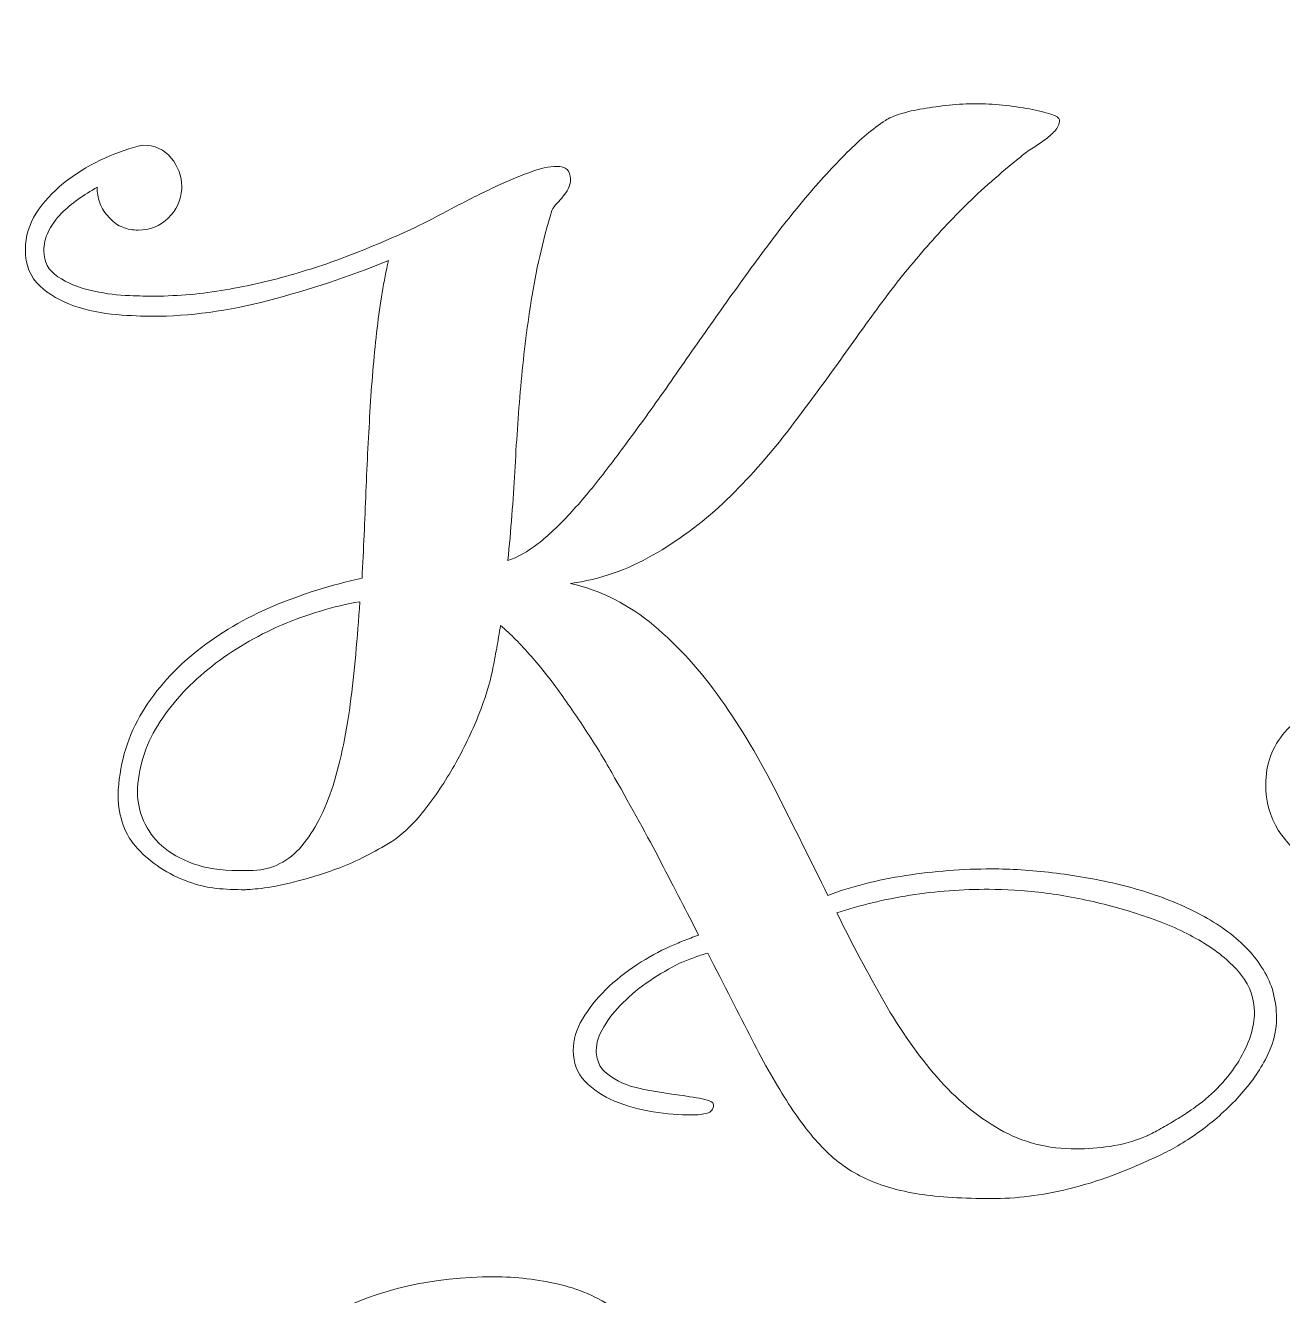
# Model space of a CAD drawing. Header units: millimetres. Extents: x -989 to 989, y -553 to 553.
# Drawn here: x 823.45 to 855.14, y 118.13 to 150.15 of the extents above; entities that cross this region are included whole.
import ezdxf

# ---------------------------------------------------------------- set-up
doc = ezdxf.new("R2010")
doc.units = ezdxf.units.MM
doc.header["$MEASUREMENT"] = 0
doc.layers.add('Camada 1', color=7, linetype='Continuous')

msp = doc.modelspace()

# ---------------------------------------------------------------- linework, layer by layer
at = {"layer": 'Camada 1', "color": 250, "lineweight": 9}
for points, knots in [([(859.4925, 133.9325), (860.0556, 133.9325), (860.6049, 133.873), (861.1404, 133.754), (861.1404, 133.754), (861.6806, 133.6305), (862.2116, 133.4748), (862.738, 133.2826), (862.738, 133.2826), (862.738, 133.2826), (863.356, 133.0902), (863.356, 133.0902), (863.356, 133.0902), (863.5528, 133.4931), (863.713, 134.0516), (863.8458, 134.7656), (863.8458, 134.7656), (863.9786, 135.4798), (864.1022, 136.2808), (864.2257, 137.1781), (864.2257, 137.1781), (864.3447, 138.0753), (864.4775, 139.032), (864.6285, 140.0391), (864.6285, 140.0391), (864.7751, 141.0507), (864.9628, 142.0578), (865.1917, 143.0603), (865.1917, 143.0603), (865.4251, 144.0627), (865.7089, 145.0195), (866.0522, 145.9351), (866.0522, 145.9351), (866.3955, 146.8506), (866.8304, 147.6654), (867.3568, 148.3749), (867.3568, 148.3749), (867.3935, 148.4207), (867.4392, 148.4848), (867.5034, 148.5718), (867.5034, 148.5718), (867.5674, 148.6541), (867.636, 148.7319), (867.7185, 148.8006), (867.7185, 148.8006), (867.1097, 148.6999), (866.4459, 148.5489), (865.7272, 148.3565), (865.7272, 148.3565), (865.0086, 148.1598), (864.2761, 147.9125), (863.5299, 147.6104), (863.5299, 147.6104), (862.7884, 147.3037), (862.0559, 146.9512), (861.3327, 146.5439), (861.3327, 146.5439), (860.614, 146.1364), (859.9548, 145.6741), (859.3598, 145.1477), (859.3598, 145.1477), (859.1995, 145.0103), (859.0255, 144.841), (858.8379, 144.6488), (858.8379, 144.6488), (858.6456, 144.4519), (858.4717, 144.2459), (858.3023, 144.0216), (858.3023, 144.0216), (858.1375, 143.7973), (858.0002, 143.573), (857.8858, 143.3441), (857.8858, 143.3441), (857.7714, 143.1152), (857.7118, 142.8909), (857.7118, 142.6758), (857.7118, 142.6758), (857.7118, 142.4698), (857.7621, 142.2913), (857.8675, 142.1402), (857.8675, 142.1402), (857.9681, 141.9937), (858.1009, 141.8747), (858.2657, 141.7877), (858.2657, 141.7877), (858.4305, 141.7053), (858.6273, 141.6413), (858.8471, 141.6), (858.8471, 141.6), (859.0713, 141.5588), (859.3002, 141.5405), (859.5382, 141.5405), (859.5382, 141.5405), (859.6207, 141.5405), (859.6939, 141.5451), (859.7717, 141.5497), (859.7717, 141.5497), (859.845, 141.5543), (859.9228, 141.5588), (860.0006, 141.5726), (860.0006, 141.5726), (859.7397, 141.7786), (859.6069, 142.067), (859.6069, 142.4469), (859.6069, 142.4469), (859.6069, 142.7764), (859.7214, 143.0786), (859.9503, 143.3533), (859.9503, 143.3533), (860.1792, 143.6279), (860.4767, 143.7653), (860.8383, 143.7653), (860.8383, 143.7653), (860.9894, 143.7653), (861.1404, 143.7332), (861.2915, 143.6645), (861.2915, 143.6645), (861.4471, 143.5958), (861.5845, 143.4997), (861.7035, 143.3807), (861.7035, 143.3807), (861.8225, 143.2617), (861.9186, 143.1244), (861.9965, 142.9779), (861.9965, 142.9779), (862.0697, 142.8268), (862.1063, 142.6667), (862.1063, 142.4972), (862.1063, 142.4972), (862.1063, 142.2317), (862.0331, 142.0028), (861.8912, 141.8106), (861.8912, 141.8106), (861.7493, 141.6184), (861.5616, 141.4536), (861.319, 141.3208), (861.319, 141.3208), (861.0809, 141.1926), (860.8154, 141.0919), (860.5179, 141.0324), (860.5179, 141.0324), (860.2204, 140.9683), (859.9183, 140.9363), (859.6115, 140.9363), (859.6115, 140.9363), (859.3048, 140.9363), (859.0027, 140.9683), (858.7052, 141.0324), (858.7052, 141.0324), (858.4122, 141.0919), (858.1467, 141.1926), (857.9133, 141.3208), (857.9133, 141.3208), (857.6798, 141.4536), (857.4921, 141.6275), (857.3502, 141.8381), (857.3502, 141.8381), (857.2083, 142.0486), (857.135, 142.305), (857.135, 142.6025), (857.135, 142.6025), (857.135, 142.9688), (857.2541, 143.367), (857.4876, 143.7927), (857.4876, 143.7927), (857.721, 144.223), (858.0048, 144.603), (858.3389, 144.9371), (858.3389, 144.9371), (859.1171, 145.7245), (860.0098, 146.4065), (861.0169, 146.9787), (861.0169, 146.9787), (862.0239, 147.5509), (863.0813, 148.0407), (864.1983, 148.4481), (864.1983, 148.4481), (865.3152, 148.851), (866.4596, 149.1851), (867.6315, 149.4415), (867.6315, 149.4415), (868.8033, 149.6978), (869.9477, 149.913), (871.0556, 150.0869), (871.0556, 150.0869), (871.1471, 150.0961), (871.289, 150.1098), (871.4767, 150.1281), (871.4767, 150.1281), (871.6644, 150.1464), (871.8566, 150.151), (872.0535, 150.1373), (872.0535, 150.1373), (872.2457, 150.1281), (872.4151, 150.0869), (872.557, 150.0274), (872.557, 150.0274), (872.7034, 149.9633), (872.7721, 149.8581), (872.7721, 149.707), (872.7721, 149.707), (872.7721, 149.707), (872.7721, 149.6246), (872.7721, 149.6246), (872.7721, 149.6246), (872.7034, 149.4735), (872.644, 149.3728), (872.5937, 149.3133), (872.5937, 149.3133), (872.5432, 149.2584), (872.4838, 149.2126), (872.4197, 149.176), (872.4197, 149.176), (872.3602, 149.1439), (872.2915, 149.0981), (872.2229, 149.0478), (872.2229, 149.0478), (872.1542, 148.9975), (872.081, 148.915), (872.0031, 148.8006), (872.0031, 148.8006), (871.4172, 148.1689), (870.9411, 147.4045), (870.5749, 146.5072), (870.5749, 146.5072), (870.2086, 145.61), (869.902, 144.6395), (869.6594, 143.5958), (869.6594, 143.5958), (869.4121, 142.5568), (869.1925, 141.4765), (868.9956, 140.355), (868.9956, 140.355), (868.8033, 139.2335), (868.5882, 138.1256), (868.3547, 137.0408), (868.3547, 137.0408), (868.1167, 135.9513), (867.8283, 134.9168), (867.485, 133.9234), (867.485, 133.9234), (867.1417, 132.9346), (866.6977, 132.0557), (866.1484, 131.2912), (866.1484, 131.2912), (867.1188, 130.5588), (868.0252, 129.7578), (868.8674, 128.888), (868.8674, 128.888), (869.7097, 128.0183), (870.4833, 127.1714), (871.1929, 126.3475), (871.1929, 126.3475), (871.7422, 126.6313), (872.351, 126.8922), (873.0239, 127.1211), (873.0239, 127.1211), (873.6923, 127.35), (874.3927, 127.5468), (875.125, 127.7116), (875.125, 127.7116), (875.8574, 127.8764), (876.6082, 128.0046), (877.3818, 128.0915), (877.3818, 128.0915), (878.1554, 128.1739), (878.9199, 128.2197), (879.6752, 128.2197), (879.6752, 128.2197), (880.0276, 128.2197), (880.4488, 128.1968), (880.934, 128.1602), (880.934, 128.1602), (881.4238, 128.1189), (881.9273, 128.0457), (882.4538, 127.945), (882.4538, 127.945), (882.9803, 127.8398), (883.5066, 127.707), (884.0239, 127.5422), (884.0239, 127.5422), (884.5458, 127.3728), (885.0127, 127.1622), (885.4246, 126.9059), (885.4246, 126.9059), (885.8367, 126.6496), (886.1708, 126.3428), (886.4226, 125.995), (886.4226, 125.995), (886.6744, 125.6471), (886.7979, 125.2442), (886.7979, 124.7865), (886.7979, 124.7865), (886.7979, 124.3836), (886.7064, 123.9946), (886.5233, 123.6192), (886.5233, 123.6192), (886.3402, 123.2392), (886.1113, 122.8867), (885.8367, 122.5526), (885.8367, 122.5526), (885.562, 122.223), (885.2598, 121.9209), (884.9257, 121.6554), (884.9257, 121.6554), (884.5961, 121.3853), (884.2848, 121.1519), (883.9964, 120.9596), (883.9964, 120.9596), (882.6918, 120.1128), (881.4651, 119.5085), (880.316, 119.1468), (880.316, 119.1468), (879.1625, 118.7853), (878.0868, 118.6067), (877.0797, 118.6067), (877.0797, 118.6067), (876.2649, 118.6067), (875.4913, 118.6799), (874.7588, 118.831), (874.7588, 118.831), (874.0264, 118.9775), (873.3444, 119.1835), (872.7081, 119.449), (872.7081, 119.449), (872.0717, 119.7099), (871.495, 120.0166), (870.9823, 120.3691), (870.9823, 120.3691), (870.465, 120.7169), (870.021, 121.0923), (869.641, 121.4906), (869.641, 121.4906), (869.641, 121.4906), (863.1317, 128.3799), (863.1317, 128.3799), (863.1317, 128.3799), (862.7334, 128.1876), (862.2848, 128.0366), (861.7859, 127.9359), (861.7859, 127.9359), (861.2869, 127.8306), (860.7696, 127.7802), (860.2295, 127.7802), (860.2295, 127.7802), (860.0144, 127.7802), (859.7259, 127.7986), (859.3643, 127.8398), (859.3643, 127.8398), (859.0027, 127.8809), (858.6182, 127.945), (858.2062, 128.0366), (858.2062, 128.0366), (857.7942, 128.1281), (857.3822, 128.2563), (856.9656, 128.4165), (856.9656, 128.4165), (856.5537, 128.5767), (856.1829, 128.7782), (855.8533, 129.0162), (855.8533, 129.0162), (855.5191, 129.2588), (855.2491, 129.5426), (855.0339, 129.8676), (855.0339, 129.8676), (854.8233, 130.1926), (854.7181, 130.5772), (854.7181, 131.012), (854.7181, 131.012), (854.7181, 131.5247), (854.8783, 131.9687), (855.1987, 132.3349), (855.1987, 132.3349), (855.5191, 132.7012), (855.9219, 133.0033), (856.4026, 133.2459), (856.4026, 133.2459), (856.8833, 133.4839), (857.4006, 133.6625), (857.9545, 133.7677), (857.9545, 133.7677), (858.5083, 133.8776), (859.021, 133.9325), (859.4925, 133.9325)], [0, 0, 0, 0, 0.0103093, 0.0103093, 0.0103093, 0.0103093, 0.0206186, 0.0206186, 0.0206186, 0.0206186, 0.0309278, 0.0309278, 0.0309278, 0.0309278, 0.0412371, 0.0412371, 0.0412371, 0.0412371, 0.0515464, 0.0515464, 0.0515464, 0.0515464, 0.0618557, 0.0618557, 0.0618557, 0.0618557, 0.0721649, 0.0721649, 0.0721649, 0.0721649, 0.0824742, 0.0824742, 0.0824742, 0.0824742, 0.0927835, 0.0927835, 0.0927835, 0.0927835, 0.1030928, 0.1030928, 0.1030928, 0.1030928, 0.1134021, 0.1134021, 0.1134021, 0.1134021, 0.1237113, 0.1237113, 0.1237113, 0.1237113, 0.1340206, 0.1340206, 0.1340206, 0.1340206, 0.1443299, 0.1443299, 0.1443299, 0.1443299, 0.1546392, 0.1546392, 0.1546392, 0.1546392, 0.1649485, 0.1649485, 0.1649485, 0.1649485, 0.1752577, 0.1752577, 0.1752577, 0.1752577, 0.185567, 0.185567, 0.185567, 0.185567, 0.1958763, 0.1958763, 0.1958763, 0.1958763, 0.2061856, 0.2061856, 0.2061856, 0.2061856, 0.2164948, 0.2164948, 0.2164948, 0.2164948, 0.2268041, 0.2268041, 0.2268041, 0.2268041, 0.2371134, 0.2371134, 0.2371134, 0.2371134, 0.2474227, 0.2474227, 0.2474227, 0.2474227, 0.257732, 0.257732, 0.257732, 0.257732, 0.2680412, 0.2680412, 0.2680412, 0.2680412, 0.2783505, 0.2783505, 0.2783505, 0.2783505, 0.2886598, 0.2886598, 0.2886598, 0.2886598, 0.2989691, 0.2989691, 0.2989691, 0.2989691, 0.3092784, 0.3092784, 0.3092784, 0.3092784, 0.3195876, 0.3195876, 0.3195876, 0.3195876, 0.3298969, 0.3298969, 0.3298969, 0.3298969, 0.3402062, 0.3402062, 0.3402062, 0.3402062, 0.3505155, 0.3505155, 0.3505155, 0.3505155, 0.3608247, 0.3608247, 0.3608247, 0.3608247, 0.371134, 0.371134, 0.371134, 0.371134, 0.3814433, 0.3814433, 0.3814433, 0.3814433, 0.3917526, 0.3917526, 0.3917526, 0.3917526, 0.4020619, 0.4020619, 0.4020619, 0.4020619, 0.4123711, 0.4123711, 0.4123711, 0.4123711, 0.4226804, 0.4226804, 0.4226804, 0.4226804, 0.4329897, 0.4329897, 0.4329897, 0.4329897, 0.443299, 0.443299, 0.443299, 0.443299, 0.4536082, 0.4536082, 0.4536082, 0.4536082, 0.4639175, 0.4639175, 0.4639175, 0.4639175, 0.4742268, 0.4742268, 0.4742268, 0.4742268, 0.4845361, 0.4845361, 0.4845361, 0.4845361, 0.4948454, 0.4948454, 0.4948454, 0.4948454, 0.5051546, 0.5051546, 0.5051546, 0.5051546, 0.5154639, 0.5154639, 0.5154639, 0.5154639, 0.5257732, 0.5257732, 0.5257732, 0.5257732, 0.5360825, 0.5360825, 0.5360825, 0.5360825, 0.5463918, 0.5463918, 0.5463918, 0.5463918, 0.556701, 0.556701, 0.556701, 0.556701, 0.5670103, 0.5670103, 0.5670103, 0.5670103, 0.5773196, 0.5773196, 0.5773196, 0.5773196, 0.5876289, 0.5876289, 0.5876289, 0.5876289, 0.5979381, 0.5979381, 0.5979381, 0.5979381, 0.6082474, 0.6082474, 0.6082474, 0.6082474, 0.6185567, 0.6185567, 0.6185567, 0.6185567, 0.628866, 0.628866, 0.628866, 0.628866, 0.6391753, 0.6391753, 0.6391753, 0.6391753, 0.6494845, 0.6494845, 0.6494845, 0.6494845, 0.6597938, 0.6597938, 0.6597938, 0.6597938, 0.6701031, 0.6701031, 0.6701031, 0.6701031, 0.6804124, 0.6804124, 0.6804124, 0.6804124, 0.6907216, 0.6907216, 0.6907216, 0.6907216, 0.7010309, 0.7010309, 0.7010309, 0.7010309, 0.7113402, 0.7113402, 0.7113402, 0.7113402, 0.7216495, 0.7216495, 0.7216495, 0.7216495, 0.7319588, 0.7319588, 0.7319588, 0.7319588, 0.742268, 0.742268, 0.742268, 0.742268, 0.7525773, 0.7525773, 0.7525773, 0.7525773, 0.7628866, 0.7628866, 0.7628866, 0.7628866, 0.7731959, 0.7731959, 0.7731959, 0.7731959, 0.7835052, 0.7835052, 0.7835052, 0.7835052, 0.7938144, 0.7938144, 0.7938144, 0.7938144, 0.8041237, 0.8041237, 0.8041237, 0.8041237, 0.814433, 0.814433, 0.814433, 0.814433, 0.8247423, 0.8247423, 0.8247423, 0.8247423, 0.8350515, 0.8350515, 0.8350515, 0.8350515, 0.8453608, 0.8453608, 0.8453608, 0.8453608, 0.8556701, 0.8556701, 0.8556701, 0.8556701, 0.8659794, 0.8659794, 0.8659794, 0.8659794, 0.8762887, 0.8762887, 0.8762887, 0.8762887, 0.8865979, 0.8865979, 0.8865979, 0.8865979, 0.8969072, 0.8969072, 0.8969072, 0.8969072, 0.9072165, 0.9072165, 0.9072165, 0.9072165, 0.9175258, 0.9175258, 0.9175258, 0.9175258, 0.9278351, 0.9278351, 0.9278351, 0.9278351, 0.9381443, 0.9381443, 0.9381443, 0.9381443, 0.9484536, 0.9484536, 0.9484536, 0.9484536, 0.9587629, 0.9587629, 0.9587629, 0.9587629, 0.9690722, 0.9690722, 0.9690722, 0.9690722, 0.9793814, 0.9793814, 0.9793814, 0.9793814, 1, 1, 1, 1]), ([(837.1919, 136.0831), (837.9759, 135.8977), (838.675, 135.5463), (839.2929, 135.0249), (839.2929, 135.0249), (839.9108, 134.5034), (840.4747, 133.8817), (840.9845, 133.1595), (840.9845, 133.1595), (841.4982, 132.4334), (841.9694, 131.6455), (842.3981, 130.7919), (842.3981, 130.7919), (842.8268, 129.9345), (843.2555, 129.081), (843.6803, 128.2198), (843.6803, 128.2198), (844.2673, 128.4437), (844.9239, 128.6098), (845.6423, 128.7218), (845.6423, 128.7218), (846.3607, 128.8299), (847.0829, 128.8879), (847.8051, 128.8879), (847.8051, 128.8879), (848.2879, 128.8879), (848.8015, 128.857), (849.3423, 128.7914), (849.3423, 128.7914), (849.883, 128.7295), (850.4198, 128.6368), (850.9566, 128.5094), (850.9566, 128.5094), (851.4935, 128.3858), (851.9995, 128.2198), (852.4822, 128.0189), (852.4822, 128.0189), (852.965, 127.8142), (853.3937, 127.5748), (853.7645, 127.3006), (853.7645, 127.3006), (854.1352, 127.0264), (854.4326, 126.7096), (854.6566, 126.3466), (854.6566, 126.3466), (854.8768, 125.9835), (854.9888, 125.578), (854.9888, 125.1223), (854.9888, 125.1223), (854.9888, 124.7747), (854.8961, 124.4271), (854.7068, 124.0795), (854.7068, 124.0795), (854.5176, 123.7319), (854.2819, 123.4075), (853.9961, 123.1023), (853.9961, 123.1023), (853.7104, 122.7973), (853.3976, 122.523), (853.0615, 122.2759), (853.0615, 122.2759), (852.7216, 122.0326), (852.3972, 121.8356), (852.0883, 121.6927), (852.0883, 121.6927), (851.2192, 121.2756), (850.443, 120.9859), (849.7555, 120.8237), (849.7555, 120.8237), (849.068, 120.6576), (848.4192, 120.5765), (847.7974, 120.5765), (847.7974, 120.5765), (847.0945, 120.5765), (846.4881, 120.6152), (845.9783, 120.6924), (845.9783, 120.6924), (845.4723, 120.7696), (845.0244, 120.901), (844.6304, 121.0825), (844.6304, 121.0825), (844.2403, 121.264), (843.8927, 121.5111), (843.5876, 121.8202), (843.5876, 121.8202), (843.2826, 122.1253), (842.9851, 122.5115), (842.6877, 122.9672), (842.6877, 122.9672), (842.3942, 123.4268), (842.0853, 123.9714), (841.7608, 124.597), (841.7608, 124.597), (841.4364, 125.2265), (841.0695, 125.9488), (840.6524, 126.7676), (840.6524, 126.7676), (840.5288, 126.7328), (840.4052, 126.6903), (840.2893, 126.6479), (840.2893, 126.6479), (840.1735, 126.6015), (840.0576, 126.559), (839.9418, 126.5088), (839.9418, 126.5088), (839.6907, 126.3852), (839.4396, 126.2346), (839.1887, 126.0685), (839.1887, 126.0685), (838.9376, 125.8986), (838.7136, 125.7132), (838.5166, 125.5162), (838.5166, 125.5162), (838.3158, 125.3192), (838.1535, 125.1146), (838.03, 124.9099), (838.03, 124.9099), (837.9026, 124.7013), (837.8407, 124.5005), (837.8407, 124.3073), (837.8407, 124.3073), (837.8407, 124.1722), (837.8716, 124.0448), (837.9334, 123.925), (837.9334, 123.925), (837.9991, 123.8014), (838.1535, 123.674), (838.4046, 123.5388), (838.4046, 123.5388), (838.5591, 123.4538), (838.7715, 123.3843), (839.0419, 123.3303), (839.0419, 123.3303), (839.3122, 123.2761), (839.5787, 123.2337), (839.8414, 123.1989), (839.8414, 123.1989), (840.1001, 123.1642), (840.3241, 123.1294), (840.5134, 123.0908), (840.5134, 123.0908), (840.7026, 123.0522), (840.7953, 123.0058), (840.7953, 122.9441), (840.7953, 122.9441), (840.7953, 122.832), (840.7412, 122.7587), (840.6369, 122.7277), (840.6369, 122.7277), (840.5288, 122.7007), (840.4014, 122.6853), (840.2469, 122.6853), (840.2469, 122.6853), (839.9456, 122.6853), (839.6212, 122.7123), (839.2736, 122.7664), (839.2736, 122.7664), (838.926, 122.8165), (838.6054, 122.9092), (838.3042, 123.0329), (838.3042, 123.0329), (838.0068, 123.1603), (837.7558, 123.3264), (837.5588, 123.5311), (837.5588, 123.5311), (837.3618, 123.7396), (837.2614, 123.9984), (837.2614, 124.3073), (837.2614, 124.3073), (837.2614, 124.5777), (837.3387, 124.8442), (837.4931, 125.103), (837.4931, 125.103), (837.6476, 125.3656), (837.8446, 125.6128), (838.0802, 125.8445), (838.0802, 125.8445), (838.3158, 126.0762), (838.5784, 126.2848), (838.8681, 126.4741), (838.8681, 126.4741), (839.1577, 126.6595), (839.4358, 126.8139), (839.6946, 126.9298), (839.6946, 126.9298), (839.8027, 126.9761), (839.9147, 127.0264), (840.0345, 127.0727), (840.0345, 127.0727), (840.1542, 127.1229), (840.2855, 127.1692), (840.4207, 127.2195), (840.4207, 127.2195), (840.131, 127.7872), (839.8143, 128.4013), (839.4706, 129.0579), (839.4706, 129.0579), (839.1268, 129.7144), (838.7406, 130.425), (838.3042, 131.1859), (838.3042, 131.1859), (838.1111, 131.5334), (837.8987, 131.8888), (837.6669, 132.2441), (837.6669, 132.2441), (837.4352, 132.6033), (837.1957, 132.9509), (836.9524, 133.2946), (836.9524, 133.2946), (836.7091, 133.6384), (836.4581, 133.955), (836.1993, 134.2486), (836.1993, 134.2486), (835.9406, 134.546), (835.6857, 134.8047), (835.4269, 135.0249), (835.4269, 135.0249), (835.396, 134.8318), (835.3651, 134.6425), (835.3303, 134.4533), (835.3303, 134.4533), (835.2956, 134.2641), (835.2608, 134.0748), (835.2222, 133.8817), (835.2222, 133.8817), (835.1565, 133.5534), (835.0368, 133.1749), (834.8669, 132.75), (834.8669, 132.75), (834.6969, 132.3252), (834.4961, 131.9081), (834.2644, 131.4987), (834.2644, 131.4987), (834.0326, 131.0893), (833.7777, 130.7108), (833.5035, 130.3633), (833.5035, 130.3633), (833.2293, 130.0157), (832.9551, 129.753), (832.6847, 129.5792), (832.6847, 129.5792), (832.2368, 129.3011), (831.8042, 129.081), (831.3754, 128.9188), (831.3754, 128.9188), (830.9507, 128.7604), (830.5683, 128.6407), (830.2323, 128.5596), (830.2323, 128.5596), (829.8924, 128.4746), (829.6104, 128.4245), (829.3903, 128.3974), (829.3903, 128.3974), (829.1663, 128.3742), (829.0311, 128.3626), (828.9848, 128.3626), (828.9848, 128.3626), (828.7299, 128.3626), (828.4904, 128.3742), (828.2587, 128.3974), (828.2587, 128.3974), (828.027, 128.4245), (827.7914, 128.4785), (827.5596, 128.5634), (827.5596, 128.5634), (827.0383, 128.7604), (826.6134, 129.0346), (826.2851, 129.39), (826.2851, 129.39), (825.9569, 129.7492), (825.7908, 130.1933), (825.7908, 130.7224), (825.7908, 130.7224), (825.7908, 130.7224), (825.7908, 130.8846), (825.7908, 130.8846), (825.7908, 130.8846), (825.841, 131.6068), (826.0418, 132.2595), (826.401, 132.8466), (826.401, 132.8466), (826.7602, 133.4298), (827.2198, 133.9434), (827.7798, 134.3876), (827.7798, 134.3876), (828.3437, 134.8318), (828.981, 135.2064), (829.6954, 135.5115), (829.6954, 135.5115), (830.4138, 135.8127), (831.1592, 136.0483), (831.9355, 136.2144), (831.9355, 136.2144), (831.9741, 136.9366), (832.005, 137.6666), (832.0359, 138.4004), (832.0359, 138.4004), (832.063, 139.1342), (832.1015, 139.8487), (832.1441, 140.5439), (832.1441, 140.5439), (832.1865, 141.2391), (832.2445, 141.8957), (832.3179, 142.5214), (832.3179, 142.5214), (832.3912, 143.1431), (832.4839, 143.7109), (832.6037, 144.2207), (832.6037, 144.2207), (831.5995, 143.8152), (830.5876, 143.4791), (829.5757, 143.2165), (829.5757, 143.2165), (828.56, 142.95), (827.5867, 142.8187), (826.652, 142.8187), (826.652, 142.8187), (826.4088, 142.8187), (826.1075, 142.8303), (825.7445, 142.8612), (825.7445, 142.8612), (825.3853, 142.8883), (825.0299, 142.9616), (824.69, 143.0775), (824.69, 143.0775), (824.3464, 143.1933), (824.0528, 143.3633), (823.8134, 143.5834), (823.8134, 143.5834), (823.57, 143.8075), (823.4503, 144.1126), (823.4503, 144.4988), (823.4503, 144.4988), (823.4503, 144.4988), (823.4503, 144.6262), (823.4503, 144.6262), (823.4503, 144.6262), (823.4812, 144.9468), (823.5932, 145.2441), (823.7902, 145.5184), (823.7902, 145.5184), (823.9872, 145.7926), (824.2304, 146.0398), (824.5201, 146.256), (824.5201, 146.256), (824.8098, 146.4723), (825.1226, 146.6577), (825.4548, 146.8083), (825.4548, 146.8083), (825.7908, 146.9551), (826.1036, 147.0671), (826.4049, 147.1327), (826.4049, 147.1327), (826.7138, 147.1327), (826.9533, 147.0246), (827.1271, 146.8083), (827.1271, 146.8083), (827.3009, 146.5882), (827.3897, 146.3526), (827.3897, 146.0899), (827.3897, 146.0899), (827.3897, 146.0899), (827.3897, 146.0321), (827.3897, 146.0321), (827.3897, 146.0321), (827.3704, 145.7424), (827.2584, 145.4952), (827.0499, 145.2944), (827.0499, 145.2944), (826.8413, 145.0896), (826.5864, 144.9892), (826.289, 144.9892), (826.289, 144.9892), (826.1538, 144.9892), (826.0264, 145.0125), (825.9066, 145.0626), (825.9066, 145.0626), (825.7831, 145.109), (825.6788, 145.1823), (825.5938, 145.2789), (825.5938, 145.2789), (825.4857, 145.3755), (825.4046, 145.4914), (825.3466, 145.6265), (825.3466, 145.6265), (825.2887, 145.7617), (825.2617, 145.893), (825.2617, 146.0166), (825.2617, 146.0166), (825.2617, 146.0166), (825.2617, 146.0745), (825.2617, 146.0745), (825.2617, 146.0745), (825.0956, 145.978), (824.9334, 145.8737), (824.775, 145.7656), (824.775, 145.7656), (824.6167, 145.6535), (824.4777, 145.5338), (824.3541, 145.4102), (824.3541, 145.4102), (824.2343, 145.2828), (824.1339, 145.1476), (824.0528, 144.9969), (824.0528, 144.9969), (823.9679, 144.8464), (823.9254, 144.6919), (823.9138, 144.5258), (823.9138, 144.5258), (823.9138, 144.5258), (823.9138, 144.4679), (823.9138, 144.4679), (823.9138, 144.4679), (823.9138, 144.1898), (824.0335, 143.9696), (824.2691, 143.8152), (824.2691, 143.8152), (824.5047, 143.6607), (824.775, 143.5487), (825.0763, 143.4753), (825.0763, 143.4753), (825.3814, 143.4019), (825.6788, 143.3594), (825.9684, 143.344), (825.9684, 143.344), (826.2581, 143.3324), (826.4589, 143.3246), (826.5748, 143.3246), (826.5748, 143.3246), (826.5748, 143.3246), (826.6057, 143.3246), (826.6057, 143.3246), (826.6057, 143.3246), (827.2004, 143.3246), (827.7953, 143.371), (828.3823, 143.4676), (828.3823, 143.4676), (828.9732, 143.5641), (829.5487, 143.6915), (830.1126, 143.8538), (830.1126, 143.8538), (830.6764, 144.0121), (831.221, 144.1937), (831.7462, 144.4022), (831.7462, 144.4022), (832.2715, 144.6107), (832.7774, 144.8271), (833.2564, 145.0472), (833.2564, 145.0472), (833.546, 145.194), (833.8588, 145.3523), (834.1987, 145.5338), (834.1987, 145.5338), (834.5347, 145.7115), (834.8707, 145.8814), (835.2029, 146.0398), (835.2029, 146.0398), (835.535, 146.1981), (835.8479, 146.3333), (836.1376, 146.4376), (836.1376, 146.4376), (836.4233, 146.5457), (836.6627, 146.5959), (836.8443, 146.5959), (836.8443, 146.5959), (837.076, 146.5959), (837.1919, 146.4916), (837.1919, 146.2792), (837.1919, 146.2792), (837.1919, 146.1826), (837.1726, 146.1015), (837.1339, 146.0321), (837.1339, 146.0321), (837.0953, 145.9664), (837.0529, 145.9007), (837.0065, 145.8428), (837.0065, 145.8428), (836.9563, 145.7849), (836.9061, 145.7269), (836.8559, 145.669), (836.8559, 145.669), (836.8018, 145.6111), (836.7554, 145.5492), (836.7169, 145.4836), (836.7169, 145.4836), (836.489, 144.6996), (836.3152, 143.9426), (836.2031, 143.2165), (836.2031, 143.2165), (836.0873, 142.4865), (835.9985, 141.7644), (835.9367, 141.0499), (835.9367, 141.0499), (835.8749, 140.3353), (835.8247, 139.617), (835.7861, 138.8987), (835.7861, 138.8987), (835.7474, 138.1803), (835.6895, 137.4349), (835.6123, 136.6625), (835.6123, 136.6625), (835.8556, 136.7396), (836.1105, 136.8826), (836.3731, 137.0872), (836.3731, 137.0872), (836.6396, 137.2958), (836.9061, 137.5469), (837.1765, 137.8404), (837.1765, 137.8404), (837.4468, 138.1378), (837.7249, 138.4661), (838.003, 138.8252), (838.003, 138.8252), (838.2849, 139.1883), (838.5668, 139.5668), (838.8565, 139.9646), (838.8565, 139.9646), (839.177, 140.3972), (839.5092, 140.8683), (839.8568, 141.3704), (839.8568, 141.3704), (840.2044, 141.8725), (840.5597, 142.3784), (840.9227, 142.8883), (840.9227, 142.8883), (841.2819, 143.4019), (841.6488, 143.904), (842.0157, 144.4022), (842.0157, 144.4022), (842.3826, 144.9004), (842.7457, 145.3638), (843.1087, 145.7926), (843.1087, 145.7926), (843.4718, 146.2213), (843.8194, 146.6075), (844.1592, 146.9435), (844.1592, 146.9435), (844.4953, 147.2834), (844.8196, 147.5537), (845.1287, 147.7545), (845.1287, 147.7545), (845.2175, 147.8125), (845.3449, 147.8704), (845.511, 147.9206), (845.511, 147.9206), (845.681, 147.9747), (845.8702, 148.0172), (846.0787, 148.0519), (846.0787, 148.0519), (846.2834, 148.0867), (846.5035, 148.1137), (846.7353, 148.1407), (846.7353, 148.1407), (846.967, 148.164), (847.1949, 148.1756), (847.4189, 148.1756), (847.4189, 148.1756), (847.6197, 148.1756), (847.8438, 148.164), (848.0832, 148.1407), (848.0832, 148.1407), (848.3265, 148.1137), (848.5505, 148.0829), (848.763, 148.0442), (848.763, 148.0442), (848.9753, 148.0056), (849.1569, 147.9631), (849.2998, 147.9168), (849.2998, 147.9168), (849.4465, 147.8665), (849.5161, 147.8202), (849.5161, 147.77), (849.5161, 147.77), (849.5161, 147.6657), (849.4774, 147.5692), (849.4002, 147.488), (849.4002, 147.488), (849.323, 147.4069), (849.2341, 147.3297), (849.1337, 147.2564), (849.1337, 147.2564), (849.0333, 147.183), (848.9252, 147.1096), (848.8093, 147.04), (848.8093, 147.04), (848.6934, 146.9667), (848.6007, 146.8972), (848.5312, 146.8276), (848.5312, 146.8276), (848.0214, 146.4221), (847.558, 146.0166), (847.1408, 145.6033), (847.1408, 145.6033), (846.7276, 145.194), (846.3375, 144.773), (845.9706, 144.3365), (845.9706, 144.3365), (845.6037, 143.904), (845.2484, 143.456), (844.9123, 142.9925), (844.9123, 142.9925), (844.5725, 142.5291), (844.2249, 142.0463), (843.8696, 141.5442), (843.8696, 141.5442), (843.4525, 140.9649), (843.0122, 140.3701), (842.5449, 139.7676), (842.5449, 139.7676), (842.0737, 139.1651), (841.5716, 138.609), (841.0309, 138.103), (841.0309, 138.103), (840.4902, 137.5971), (839.8992, 137.1607), (839.262, 136.7937), (839.262, 136.7937), (838.6248, 136.4268), (837.9373, 136.1874), (837.1919, 136.0831)], [0, 0, 0, 0, 0.0064103, 0.0064103, 0.0064103, 0.0064103, 0.0128205, 0.0128205, 0.0128205, 0.0128205, 0.0192308, 0.0192308, 0.0192308, 0.0192308, 0.025641, 0.025641, 0.025641, 0.025641, 0.0320513, 0.0320513, 0.0320513, 0.0320513, 0.0384615, 0.0384615, 0.0384615, 0.0384615, 0.0448718, 0.0448718, 0.0448718, 0.0448718, 0.0512821, 0.0512821, 0.0512821, 0.0512821, 0.0576923, 0.0576923, 0.0576923, 0.0576923, 0.0641026, 0.0641026, 0.0641026, 0.0641026, 0.0705128, 0.0705128, 0.0705128, 0.0705128, 0.0769231, 0.0769231, 0.0769231, 0.0769231, 0.0833333, 0.0833333, 0.0833333, 0.0833333, 0.0897436, 0.0897436, 0.0897436, 0.0897436, 0.0961538, 0.0961538, 0.0961538, 0.0961538, 0.1025641, 0.1025641, 0.1025641, 0.1025641, 0.1089744, 0.1089744, 0.1089744, 0.1089744, 0.1153846, 0.1153846, 0.1153846, 0.1153846, 0.1217949, 0.1217949, 0.1217949, 0.1217949, 0.1282051, 0.1282051, 0.1282051, 0.1282051, 0.1346154, 0.1346154, 0.1346154, 0.1346154, 0.1410256, 0.1410256, 0.1410256, 0.1410256, 0.1474359, 0.1474359, 0.1474359, 0.1474359, 0.1538462, 0.1538462, 0.1538462, 0.1538462, 0.1602564, 0.1602564, 0.1602564, 0.1602564, 0.1666667, 0.1666667, 0.1666667, 0.1666667, 0.1730769, 0.1730769, 0.1730769, 0.1730769, 0.1794872, 0.1794872, 0.1794872, 0.1794872, 0.1858974, 0.1858974, 0.1858974, 0.1858974, 0.1923077, 0.1923077, 0.1923077, 0.1923077, 0.1987179, 0.1987179, 0.1987179, 0.1987179, 0.2051282, 0.2051282, 0.2051282, 0.2051282, 0.2115385, 0.2115385, 0.2115385, 0.2115385, 0.2179487, 0.2179487, 0.2179487, 0.2179487, 0.224359, 0.224359, 0.224359, 0.224359, 0.2307692, 0.2307692, 0.2307692, 0.2307692, 0.2371795, 0.2371795, 0.2371795, 0.2371795, 0.2435897, 0.2435897, 0.2435897, 0.2435897, 0.25, 0.25, 0.25, 0.25, 0.2564103, 0.2564103, 0.2564103, 0.2564103, 0.2628205, 0.2628205, 0.2628205, 0.2628205, 0.2692308, 0.2692308, 0.2692308, 0.2692308, 0.275641, 0.275641, 0.275641, 0.275641, 0.2820513, 0.2820513, 0.2820513, 0.2820513, 0.2884615, 0.2884615, 0.2884615, 0.2884615, 0.2948718, 0.2948718, 0.2948718, 0.2948718, 0.3012821, 0.3012821, 0.3012821, 0.3012821, 0.3076923, 0.3076923, 0.3076923, 0.3076923, 0.3141026, 0.3141026, 0.3141026, 0.3141026, 0.3205128, 0.3205128, 0.3205128, 0.3205128, 0.3269231, 0.3269231, 0.3269231, 0.3269231, 0.3333333, 0.3333333, 0.3333333, 0.3333333, 0.3397436, 0.3397436, 0.3397436, 0.3397436, 0.3461538, 0.3461538, 0.3461538, 0.3461538, 0.3525641, 0.3525641, 0.3525641, 0.3525641, 0.3589744, 0.3589744, 0.3589744, 0.3589744, 0.3653846, 0.3653846, 0.3653846, 0.3653846, 0.3717949, 0.3717949, 0.3717949, 0.3717949, 0.3782051, 0.3782051, 0.3782051, 0.3782051, 0.3846154, 0.3846154, 0.3846154, 0.3846154, 0.3910256, 0.3910256, 0.3910256, 0.3910256, 0.3974359, 0.3974359, 0.3974359, 0.3974359, 0.4038462, 0.4038462, 0.4038462, 0.4038462, 0.4102564, 0.4102564, 0.4102564, 0.4102564, 0.4166667, 0.4166667, 0.4166667, 0.4166667, 0.4230769, 0.4230769, 0.4230769, 0.4230769, 0.4294872, 0.4294872, 0.4294872, 0.4294872, 0.4358974, 0.4358974, 0.4358974, 0.4358974, 0.4423077, 0.4423077, 0.4423077, 0.4423077, 0.4487179, 0.4487179, 0.4487179, 0.4487179, 0.4551282, 0.4551282, 0.4551282, 0.4551282, 0.4615385, 0.4615385, 0.4615385, 0.4615385, 0.4679487, 0.4679487, 0.4679487, 0.4679487, 0.474359, 0.474359, 0.474359, 0.474359, 0.4807692, 0.4807692, 0.4807692, 0.4807692, 0.4871795, 0.4871795, 0.4871795, 0.4871795, 0.4935897, 0.4935897, 0.4935897, 0.4935897, 0.5, 0.5, 0.5, 0.5, 0.5064103, 0.5064103, 0.5064103, 0.5064103, 0.5128205, 0.5128205, 0.5128205, 0.5128205, 0.5192308, 0.5192308, 0.5192308, 0.5192308, 0.525641, 0.525641, 0.525641, 0.525641, 0.5320513, 0.5320513, 0.5320513, 0.5320513, 0.5384615, 0.5384615, 0.5384615, 0.5384615, 0.5448718, 0.5448718, 0.5448718, 0.5448718, 0.5512821, 0.5512821, 0.5512821, 0.5512821, 0.5576923, 0.5576923, 0.5576923, 0.5576923, 0.5641026, 0.5641026, 0.5641026, 0.5641026, 0.5705128, 0.5705128, 0.5705128, 0.5705128, 0.5769231, 0.5769231, 0.5769231, 0.5769231, 0.5833333, 0.5833333, 0.5833333, 0.5833333, 0.5897436, 0.5897436, 0.5897436, 0.5897436, 0.5961538, 0.5961538, 0.5961538, 0.5961538, 0.6025641, 0.6025641, 0.6025641, 0.6025641, 0.6089744, 0.6089744, 0.6089744, 0.6089744, 0.6153846, 0.6153846, 0.6153846, 0.6153846, 0.6217949, 0.6217949, 0.6217949, 0.6217949, 0.6282051, 0.6282051, 0.6282051, 0.6282051, 0.6346154, 0.6346154, 0.6346154, 0.6346154, 0.6410256, 0.6410256, 0.6410256, 0.6410256, 0.6474359, 0.6474359, 0.6474359, 0.6474359, 0.6538462, 0.6538462, 0.6538462, 0.6538462, 0.6602564, 0.6602564, 0.6602564, 0.6602564, 0.6666667, 0.6666667, 0.6666667, 0.6666667, 0.6730769, 0.6730769, 0.6730769, 0.6730769, 0.6794872, 0.6794872, 0.6794872, 0.6794872, 0.6858974, 0.6858974, 0.6858974, 0.6858974, 0.6923077, 0.6923077, 0.6923077, 0.6923077, 0.6987179, 0.6987179, 0.6987179, 0.6987179, 0.7051282, 0.7051282, 0.7051282, 0.7051282, 0.7115385, 0.7115385, 0.7115385, 0.7115385, 0.7179487, 0.7179487, 0.7179487, 0.7179487, 0.724359, 0.724359, 0.724359, 0.724359, 0.7307692, 0.7307692, 0.7307692, 0.7307692, 0.7371795, 0.7371795, 0.7371795, 0.7371795, 0.7435897, 0.7435897, 0.7435897, 0.7435897, 0.75, 0.75, 0.75, 0.75, 0.7564103, 0.7564103, 0.7564103, 0.7564103, 0.7628205, 0.7628205, 0.7628205, 0.7628205, 0.7692308, 0.7692308, 0.7692308, 0.7692308, 0.775641, 0.775641, 0.775641, 0.775641, 0.7820513, 0.7820513, 0.7820513, 0.7820513, 0.7884615, 0.7884615, 0.7884615, 0.7884615, 0.7948718, 0.7948718, 0.7948718, 0.7948718, 0.8012821, 0.8012821, 0.8012821, 0.8012821, 0.8076923, 0.8076923, 0.8076923, 0.8076923, 0.8141026, 0.8141026, 0.8141026, 0.8141026, 0.8205128, 0.8205128, 0.8205128, 0.8205128, 0.8269231, 0.8269231, 0.8269231, 0.8269231, 0.8333333, 0.8333333, 0.8333333, 0.8333333, 0.8397436, 0.8397436, 0.8397436, 0.8397436, 0.8461538, 0.8461538, 0.8461538, 0.8461538, 0.8525641, 0.8525641, 0.8525641, 0.8525641, 0.8589744, 0.8589744, 0.8589744, 0.8589744, 0.8653846, 0.8653846, 0.8653846, 0.8653846, 0.8717949, 0.8717949, 0.8717949, 0.8717949, 0.8782051, 0.8782051, 0.8782051, 0.8782051, 0.8846154, 0.8846154, 0.8846154, 0.8846154, 0.8910256, 0.8910256, 0.8910256, 0.8910256, 0.8974359, 0.8974359, 0.8974359, 0.8974359, 0.9038462, 0.9038462, 0.9038462, 0.9038462, 0.9102564, 0.9102564, 0.9102564, 0.9102564, 0.9166667, 0.9166667, 0.9166667, 0.9166667, 0.9230769, 0.9230769, 0.9230769, 0.9230769, 0.9294872, 0.9294872, 0.9294872, 0.9294872, 0.9358974, 0.9358974, 0.9358974, 0.9358974, 0.9423077, 0.9423077, 0.9423077, 0.9423077, 0.9487179, 0.9487179, 0.9487179, 0.9487179, 0.9551282, 0.9551282, 0.9551282, 0.9551282, 0.9615385, 0.9615385, 0.9615385, 0.9615385, 0.9679487, 0.9679487, 0.9679487, 0.9679487, 0.974359, 0.974359, 0.974359, 0.974359, 0.9807692, 0.9807692, 0.9807692, 0.9807692, 0.9871795, 0.9871795, 0.9871795, 0.9871795, 1, 1, 1, 1]), ([(829.1007, 128.8454), (829.6027, 128.8454), (830.0199, 129.0308), (830.3558, 129.3977), (830.3558, 129.3977), (830.688, 129.7646), (830.9584, 130.2551), (831.1669, 130.873), (831.1669, 130.873), (831.3716, 131.491), (831.53, 132.2133), (831.6381, 133.032), (831.6381, 133.032), (831.7423, 133.8546), (831.8235, 134.7159), (831.8814, 135.6235), (831.8814, 135.6235), (831.2172, 135.5076), (830.5567, 135.3107), (829.904, 135.0326), (829.904, 135.0326), (829.2552, 134.7507), (828.6681, 134.4069), (828.1467, 133.9937), (828.1467, 133.9937), (827.6253, 133.5842), (827.1927, 133.1208), (826.849, 132.6033), (826.849, 132.6033), (826.5053, 132.0896), (826.3161, 131.5296), (826.2774, 130.931), (826.2774, 130.931), (826.2774, 130.931), (826.2774, 130.8151), (826.2774, 130.8151), (826.2774, 130.8151), (826.2774, 130.5757), (826.3276, 130.3362), (826.428, 130.1006), (826.428, 130.1006), (826.5323, 129.8611), (826.6868, 129.6526), (826.8915, 129.4711), (826.8915, 129.4711), (827.1, 129.2857), (827.3627, 129.135), (827.6833, 129.0192), (827.6833, 129.0192), (827.9999, 128.9033), (828.3784, 128.8454), (828.811, 128.8454), (828.811, 128.8454), (828.811, 128.8454), (829.1007, 128.8454), (829.1007, 128.8454)], [0, 0, 0, 0, 0.0666667, 0.0666667, 0.0666667, 0.0666667, 0.1333333, 0.1333333, 0.1333333, 0.1333333, 0.2, 0.2, 0.2, 0.2, 0.2666667, 0.2666667, 0.2666667, 0.2666667, 0.3333333, 0.3333333, 0.3333333, 0.3333333, 0.4, 0.4, 0.4, 0.4, 0.4666667, 0.4666667, 0.4666667, 0.4666667, 0.5333333, 0.5333333, 0.5333333, 0.5333333, 0.6, 0.6, 0.6, 0.6, 0.6666667, 0.6666667, 0.6666667, 0.6666667, 0.7333333, 0.7333333, 0.7333333, 0.7333333, 0.8, 0.8, 0.8, 0.8, 0.8666667, 0.8666667, 0.8666667, 0.8666667, 1, 1, 1, 1]), ([(847.7433, 128.3742), (847.0674, 128.3742), (846.4031, 128.324), (845.7504, 128.2236), (845.7504, 128.2236), (845.0977, 128.1193), (844.4837, 127.9726), (843.9043, 127.7795), (843.9043, 127.7795), (844.2906, 126.9993), (844.6884, 126.25), (845.0977, 125.5356), (845.0977, 125.5356), (845.5072, 124.821), (845.9513, 124.1876), (846.4302, 123.6392), (846.4302, 123.6392), (846.9091, 123.0869), (847.4343, 122.6505), (848.0098, 122.3222), (848.0098, 122.3222), (848.5853, 121.9939), (849.2303, 121.8279), (849.9448, 121.8279), (849.9448, 121.8279), (850.2151, 121.8279), (850.497, 121.851), (850.7906, 121.8935), (850.7906, 121.8935), (851.0841, 121.936), (851.3969, 122.0249), (851.7252, 122.16), (851.7252, 122.16), (851.7908, 122.1909), (851.8913, 122.2411), (852.0226, 122.3145), (852.0226, 122.3145), (852.15, 122.384), (852.2814, 122.4613), (852.4127, 122.5385), (852.4127, 122.5385), (852.544, 122.6157), (852.6599, 122.6891), (852.768, 122.7625), (852.768, 122.7625), (852.8723, 122.8359), (852.938, 122.8822), (852.9572, 122.8977), (852.9572, 122.8977), (853.1773, 123.056), (853.3821, 123.2298), (853.5636, 123.4268), (853.5636, 123.4268), (853.749, 123.6276), (853.9035, 123.8323), (854.0348, 124.0448), (854.0348, 124.0448), (854.1661, 124.2572), (854.2626, 124.4657), (854.3322, 124.6742), (854.3322, 124.6742), (854.3978, 124.8829), (854.4326, 125.0837), (854.4326, 125.2729), (854.4326, 125.2729), (854.4326, 125.6128), (854.3245, 125.9218), (854.1081, 126.2037), (854.1081, 126.2037), (853.888, 126.4818), (853.5984, 126.7367), (853.2392, 126.9684), (853.2392, 126.9684), (852.8761, 127.2002), (852.4591, 127.4048), (851.9917, 127.5787), (851.9917, 127.5787), (851.5244, 127.7524), (851.0454, 127.8992), (850.5511, 128.0189), (850.5511, 128.0189), (850.0606, 128.1387), (849.5701, 128.2314), (849.0796, 128.2892), (849.0796, 128.2892), (848.593, 128.3472), (848.1488, 128.3742), (847.7433, 128.3742)], [0, 0, 0, 0, 0.0434783, 0.0434783, 0.0434783, 0.0434783, 0.0869565, 0.0869565, 0.0869565, 0.0869565, 0.1304348, 0.1304348, 0.1304348, 0.1304348, 0.173913, 0.173913, 0.173913, 0.173913, 0.2173913, 0.2173913, 0.2173913, 0.2173913, 0.2608696, 0.2608696, 0.2608696, 0.2608696, 0.3043478, 0.3043478, 0.3043478, 0.3043478, 0.3478261, 0.3478261, 0.3478261, 0.3478261, 0.3913043, 0.3913043, 0.3913043, 0.3913043, 0.4347826, 0.4347826, 0.4347826, 0.4347826, 0.4782609, 0.4782609, 0.4782609, 0.4782609, 0.5217391, 0.5217391, 0.5217391, 0.5217391, 0.5652174, 0.5652174, 0.5652174, 0.5652174, 0.6086957, 0.6086957, 0.6086957, 0.6086957, 0.6521739, 0.6521739, 0.6521739, 0.6521739, 0.6956522, 0.6956522, 0.6956522, 0.6956522, 0.7391304, 0.7391304, 0.7391304, 0.7391304, 0.7826087, 0.7826087, 0.7826087, 0.7826087, 0.826087, 0.826087, 0.826087, 0.826087, 0.8695652, 0.8695652, 0.8695652, 0.8695652, 0.9130435, 0.9130435, 0.9130435, 0.9130435, 1, 1, 1, 1]), ([(840.0556, 105.4445), (839.9754, 104.9495), (839.7916, 104.4074), (839.5182, 103.8181), (839.5182, 103.8181), (839.24, 103.2289), (838.9052, 102.6915), (838.5187, 102.2105), (838.5187, 102.2105), (838.151, 101.7627), (837.7928, 101.3903), (837.4391, 101.098), (837.4391, 101.098), (837.3826, 100.4239), (837.1374, 99.7356), (836.7084, 99.0284), (836.7084, 99.0284), (836.2747, 98.3213), (835.7609, 97.6142), (835.1622, 96.907), (835.1622, 96.907), (836.138, 96.4356), (837.0385, 95.9123), (837.8634, 95.3418), (837.8634, 95.3418), (838.6885, 94.7714), (839.3862, 94.201), (839.9518, 93.6353), (839.9518, 93.6353), (840.5647, 94.2482), (841.2907, 94.8328), (842.1346, 95.3938), (842.1346, 95.3938), (842.9737, 95.9548), (843.8741, 96.445), (844.8264, 96.8693), (844.8264, 96.8693), (845.7834, 97.2983), (846.7545, 97.633), (847.7445, 97.8876), (847.7445, 97.8876), (848.7346, 98.1422), (849.6821, 98.2695), (850.5873, 98.2695), (850.5873, 98.2695), (851.1059, 98.2695), (851.6197, 98.2176), (852.1288, 98.1186), (852.1288, 98.1186), (852.6332, 98.0196), (853.0905, 97.8546), (853.496, 97.633), (853.496, 97.633), (853.9013, 97.4067), (854.2314, 97.1144), (854.4765, 96.7561), (854.4765, 96.7561), (854.7264, 96.3978), (854.8489, 95.9594), (854.8489, 95.4409), (854.8489, 95.4409), (854.8489, 95.0825), (854.7971, 94.729), (854.698, 94.366), (854.698, 94.366), (854.5991, 94.0077), (854.4671, 93.6589), (854.3115, 93.3242), (854.3115, 93.3242), (854.1512, 92.9895), (853.9721, 92.6689), (853.7788, 92.3671), (853.7788, 92.3671), (853.5856, 92.0654), (853.3922, 91.8015), (853.2037, 91.561), (853.2037, 91.561), (852.5106, 90.7031), (851.8177, 89.9865), (851.1293, 89.4114), (851.1293, 89.4114), (850.4364, 88.8409), (849.7528, 88.3789), (849.0787, 88.0347), (849.0787, 88.0347), (848.3999, 87.6859), (847.7304, 87.4361), (847.0704, 87.2899), (847.0704, 87.2899), (846.4104, 87.1438), (845.7645, 87.0683), (845.1281, 87.0683), (845.1281, 87.0683), (844.1004, 87.0683), (843.1528, 87.2004), (842.2807, 87.4597), (842.2807, 87.4597), (841.4085, 87.719), (840.6118, 88.0159), (839.8953, 88.36), (839.8953, 88.36), (839.8953, 88.36), (832.0649, 93.5787), (832.0649, 93.5787), (832.0649, 93.5787), (831.7914, 93.3289), (831.4851, 93.1073), (831.1362, 92.9046), (831.1362, 92.9046), (830.7874, 92.7066), (830.4149, 92.5322), (830.0142, 92.3861), (830.0142, 92.3861), (829.6134, 92.2352), (829.1892, 92.1268), (828.7508, 92.0466), (828.7508, 92.0466), (828.3077, 91.9712), (827.8598, 91.9335), (827.4119, 91.9335), (827.4119, 91.9335), (826.9876, 91.9335), (826.5445, 91.9853), (826.0778, 92.0938), (826.0778, 92.0938), (825.6157, 92.1975), (825.1915, 92.3625), (824.8144, 92.5794), (824.8144, 92.5794), (824.4372, 92.7962), (824.1355, 93.0743), (823.9045, 93.4091), (823.9045, 93.4091), (823.6735, 93.7484), (823.5698, 94.1397), (823.5934, 94.5876), (823.5934, 94.5876), (823.631, 95.2004), (823.8244, 95.752), (824.178, 96.2423), (824.178, 96.2423), (824.5315, 96.7279), (824.9699, 97.138), (825.4979, 97.468), (825.4979, 97.468), (826.0212, 97.798), (826.5869, 98.0526), (827.1997, 98.2317), (827.1997, 98.2317), (827.8127, 98.4061), (828.3972, 98.4957), (828.9535, 98.4957), (828.9535, 98.4957), (829.8727, 98.4957), (830.8109, 98.3731), (831.7726, 98.1327), (831.7726, 98.1327), (832.7343, 97.8923), (833.6725, 97.567), (834.5918, 97.1521), (834.5918, 97.1521), (835.1198, 97.7415), (835.5676, 98.3165), (835.9353, 98.8775), (835.9353, 98.8775), (836.2983, 99.4385), (836.5576, 99.9855), (836.7132, 100.5135), (836.7132, 100.5135), (835.841, 99.8911), (834.9642, 99.4527), (834.0779, 99.2076), (834.0779, 99.2076), (833.1963, 98.9577), (832.409, 98.8351), (831.7113, 98.8351), (831.7113, 98.8351), (830.6978, 98.8351), (829.8068, 99.0378), (829.0336, 99.4385), (829.0336, 99.4385), (828.2652, 99.8393), (827.6193, 100.4003), (827.1008, 101.1263), (827.1008, 101.1263), (826.5822, 101.8522), (826.1909, 102.7149), (825.9316, 103.7144), (825.9316, 103.7144), (825.6723, 104.7185), (825.5451, 105.8217), (825.5451, 107.0239), (825.5451, 107.0239), (825.5451, 108.5559), (825.7619, 110.022), (826.2003, 111.4175), (826.2003, 111.4175), (826.6341, 112.813), (827.2657, 114.0481), (828.0955, 115.1135), (828.0955, 115.1135), (828.9252, 116.1789), (829.9387, 117.0275), (831.1409, 117.6592), (831.1409, 117.6592), (832.343, 118.2909), (833.7196, 118.6068), (835.2612, 118.6068), (835.2612, 118.6068), (835.8175, 118.6068), (836.369, 118.5408), (836.9253, 118.4087), (836.9253, 118.4087), (837.4769, 118.2815), (837.9766, 118.0505), (838.415, 117.7158), (838.415, 117.7158), (838.8582, 117.3857), (839.2165, 116.9426), (839.4852, 116.3816), (839.4852, 116.3816), (839.7585, 115.8206), (839.8953, 115.1135), (839.8953, 114.2508), (839.8953, 114.2508), (839.8953, 114.0857), (839.8387, 113.9868), (839.735, 113.9585), (839.735, 113.9585), (839.6266, 113.9302), (839.5464, 113.9161), (839.4852, 113.9161), (839.4852, 113.9161), (839.3908, 113.9161), (839.3437, 114.0103), (839.3437, 114.1989), (839.3437, 114.1989), (839.3437, 114.5148), (839.2966, 114.873), (839.2023, 115.2691), (839.2023, 115.2691), (839.108, 115.6603), (838.9618, 116.0375), (838.7639, 116.3911), (838.7639, 116.3911), (838.5611, 116.7447), (838.3113, 117.0416), (838.0096, 117.2821), (838.0096, 117.2821), (837.7079, 117.5225), (837.3496, 117.645), (836.9253, 117.645), (836.9253, 117.645), (835.8505, 117.645), (834.8981, 117.4047), (834.0684, 116.9191), (834.0684, 116.9191), (833.2387, 116.4382), (832.541, 115.7829), (831.9753, 114.9674), (831.9753, 114.9674), (831.4096, 114.1471), (830.9759, 113.1854), (830.6836, 112.0916), (830.6836, 112.0916), (830.3866, 110.9932), (830.2404, 109.8288), (830.2404, 108.5889), (830.2404, 108.5889), (830.2404, 107.0804), (830.4337, 105.7274), (830.8156, 104.5252), (830.8156, 104.5252), (831.1975, 103.3231), (831.7538, 102.4038), (832.4892, 101.7674), (832.4892, 101.7674), (832.5929, 101.9088), (832.772, 102.055), (833.0172, 102.2105), (833.0172, 102.2105), (833.2671, 102.3614), (833.5358, 102.5076), (833.8233, 102.6489), (833.8233, 102.6489), (834.1109, 102.7904), (834.3937, 102.913), (834.6719, 103.012), (834.6719, 103.012), (834.95, 103.111), (835.1716, 103.1817), (835.3366, 103.2147), (835.3366, 103.2147), (835.4073, 103.2383), (835.4875, 103.2524), (835.5818, 103.2524), (835.5818, 103.2524), (835.676, 103.2524), (835.7562, 103.2524), (835.8127, 103.2524), (835.8127, 103.2524), (836.2276, 103.2524), (836.5717, 103.1534), (836.8499, 102.9506), (836.8499, 102.9506), (837.1233, 102.7527), (837.3118, 102.4274), (837.4062, 101.9796), (837.4062, 101.9796), (837.9012, 102.4274), (838.3113, 102.9648), (838.6413, 103.5871), (838.6413, 103.5871), (838.9713, 104.2141), (839.2353, 104.8599), (839.438, 105.5341), (839.438, 105.5341), (839.0467, 105.6048), (838.6695, 105.7462), (838.3066, 105.9584), (838.3066, 105.9584), (837.9389, 106.1706), (837.6136, 106.4251), (837.326, 106.7268), (837.326, 106.7268), (837.0337, 107.0239), (836.8074, 107.3632), (836.633, 107.731), (836.633, 107.731), (836.4633, 108.1033), (836.3785, 108.49), (836.3785, 108.8906), (836.3785, 108.8906), (836.3785, 109.4706), (836.5481, 109.9325), (836.8829, 110.2767), (836.8829, 110.2767), (837.2176, 110.6255), (837.6277, 110.7999), (838.1133, 110.7999), (838.1133, 110.7999), (838.4904, 110.7999), (838.8157, 110.6868), (839.0845, 110.4652), (839.0845, 110.4652), (839.3578, 110.2389), (839.5794, 109.9514), (839.7491, 109.5978), (839.7491, 109.5978), (839.9188, 109.2443), (840.0462, 108.8482), (840.131, 108.4051), (840.131, 108.4051), (840.2111, 107.962), (840.2535, 107.5235), (840.2535, 107.0898), (840.2535, 107.0898), (840.2535, 106.9248), (840.2489, 106.7504), (840.2395, 106.576), (840.2395, 106.576), (840.23, 106.3968), (840.2159, 106.2271), (840.197, 106.0621), (840.197, 106.0621), (840.5977, 106.0291), (840.9654, 106.0197), (841.2955, 106.0385), (841.2955, 106.0385), (841.6254, 106.0527), (841.9225, 106.0904), (842.1958, 106.1422), (842.1958, 106.1422), (842.4645, 106.1942), (842.705, 106.2554), (842.9124, 106.3261), (842.9124, 106.3261), (843.1151, 106.3968), (843.3037, 106.4629), (843.4687, 106.5241), (843.4687, 106.5241), (843.6195, 106.5807), (843.761, 106.609), (843.893, 106.6043), (843.893, 106.6043), (844.0203, 106.5948), (844.1099, 106.5665), (844.157, 106.5147), (844.157, 106.5147), (844.2041, 106.4629), (844.1994, 106.3921), (844.1381, 106.3026), (844.1381, 106.3026), (844.0815, 106.213), (843.9448, 106.1092), (843.7327, 105.9914), (843.7327, 105.9914), (843.5111, 105.8641), (843.2472, 105.7557), (842.9455, 105.6662), (842.9455, 105.6662), (842.6437, 105.5766), (842.3325, 105.5105), (842.0026, 105.4728), (842.0026, 105.4728), (841.6726, 105.4304), (841.3379, 105.4069), (841.0032, 105.4021), (841.0032, 105.4021), (840.6637, 105.3927), (840.3526, 105.4069), (840.0556, 105.4445)], [0, 0, 0, 0, 0.0096154, 0.0096154, 0.0096154, 0.0096154, 0.0192308, 0.0192308, 0.0192308, 0.0192308, 0.0288462, 0.0288462, 0.0288462, 0.0288462, 0.0384615, 0.0384615, 0.0384615, 0.0384615, 0.0480769, 0.0480769, 0.0480769, 0.0480769, 0.0576923, 0.0576923, 0.0576923, 0.0576923, 0.0673077, 0.0673077, 0.0673077, 0.0673077, 0.0769231, 0.0769231, 0.0769231, 0.0769231, 0.0865385, 0.0865385, 0.0865385, 0.0865385, 0.0961538, 0.0961538, 0.0961538, 0.0961538, 0.1057692, 0.1057692, 0.1057692, 0.1057692, 0.1153846, 0.1153846, 0.1153846, 0.1153846, 0.125, 0.125, 0.125, 0.125, 0.1346154, 0.1346154, 0.1346154, 0.1346154, 0.1442308, 0.1442308, 0.1442308, 0.1442308, 0.1538462, 0.1538462, 0.1538462, 0.1538462, 0.1634615, 0.1634615, 0.1634615, 0.1634615, 0.1730769, 0.1730769, 0.1730769, 0.1730769, 0.1826923, 0.1826923, 0.1826923, 0.1826923, 0.1923077, 0.1923077, 0.1923077, 0.1923077, 0.2019231, 0.2019231, 0.2019231, 0.2019231, 0.2115385, 0.2115385, 0.2115385, 0.2115385, 0.2211538, 0.2211538, 0.2211538, 0.2211538, 0.2307692, 0.2307692, 0.2307692, 0.2307692, 0.2403846, 0.2403846, 0.2403846, 0.2403846, 0.25, 0.25, 0.25, 0.25, 0.2596154, 0.2596154, 0.2596154, 0.2596154, 0.2692308, 0.2692308, 0.2692308, 0.2692308, 0.2788462, 0.2788462, 0.2788462, 0.2788462, 0.2884615, 0.2884615, 0.2884615, 0.2884615, 0.2980769, 0.2980769, 0.2980769, 0.2980769, 0.3076923, 0.3076923, 0.3076923, 0.3076923, 0.3173077, 0.3173077, 0.3173077, 0.3173077, 0.3269231, 0.3269231, 0.3269231, 0.3269231, 0.3365385, 0.3365385, 0.3365385, 0.3365385, 0.3461538, 0.3461538, 0.3461538, 0.3461538, 0.3557692, 0.3557692, 0.3557692, 0.3557692, 0.3653846, 0.3653846, 0.3653846, 0.3653846, 0.375, 0.375, 0.375, 0.375, 0.3846154, 0.3846154, 0.3846154, 0.3846154, 0.3942308, 0.3942308, 0.3942308, 0.3942308, 0.4038462, 0.4038462, 0.4038462, 0.4038462, 0.4134615, 0.4134615, 0.4134615, 0.4134615, 0.4230769, 0.4230769, 0.4230769, 0.4230769, 0.4326923, 0.4326923, 0.4326923, 0.4326923, 0.4423077, 0.4423077, 0.4423077, 0.4423077, 0.4519231, 0.4519231, 0.4519231, 0.4519231, 0.4615385, 0.4615385, 0.4615385, 0.4615385, 0.4711538, 0.4711538, 0.4711538, 0.4711538, 0.4807692, 0.4807692, 0.4807692, 0.4807692, 0.4903846, 0.4903846, 0.4903846, 0.4903846, 0.5, 0.5, 0.5, 0.5, 0.5096154, 0.5096154, 0.5096154, 0.5096154, 0.5192308, 0.5192308, 0.5192308, 0.5192308, 0.5288462, 0.5288462, 0.5288462, 0.5288462, 0.5384615, 0.5384615, 0.5384615, 0.5384615, 0.5480769, 0.5480769, 0.5480769, 0.5480769, 0.5576923, 0.5576923, 0.5576923, 0.5576923, 0.5673077, 0.5673077, 0.5673077, 0.5673077, 0.5769231, 0.5769231, 0.5769231, 0.5769231, 0.5865385, 0.5865385, 0.5865385, 0.5865385, 0.5961538, 0.5961538, 0.5961538, 0.5961538, 0.6057692, 0.6057692, 0.6057692, 0.6057692, 0.6153846, 0.6153846, 0.6153846, 0.6153846, 0.625, 0.625, 0.625, 0.625, 0.6346154, 0.6346154, 0.6346154, 0.6346154, 0.6442308, 0.6442308, 0.6442308, 0.6442308, 0.6538462, 0.6538462, 0.6538462, 0.6538462, 0.6634615, 0.6634615, 0.6634615, 0.6634615, 0.6730769, 0.6730769, 0.6730769, 0.6730769, 0.6826923, 0.6826923, 0.6826923, 0.6826923, 0.6923077, 0.6923077, 0.6923077, 0.6923077, 0.7019231, 0.7019231, 0.7019231, 0.7019231, 0.7115385, 0.7115385, 0.7115385, 0.7115385, 0.7211538, 0.7211538, 0.7211538, 0.7211538, 0.7307692, 0.7307692, 0.7307692, 0.7307692, 0.7403846, 0.7403846, 0.7403846, 0.7403846, 0.75, 0.75, 0.75, 0.75, 0.7596154, 0.7596154, 0.7596154, 0.7596154, 0.7692308, 0.7692308, 0.7692308, 0.7692308, 0.7788462, 0.7788462, 0.7788462, 0.7788462, 0.7884615, 0.7884615, 0.7884615, 0.7884615, 0.7980769, 0.7980769, 0.7980769, 0.7980769, 0.8076923, 0.8076923, 0.8076923, 0.8076923, 0.8173077, 0.8173077, 0.8173077, 0.8173077, 0.8269231, 0.8269231, 0.8269231, 0.8269231, 0.8365385, 0.8365385, 0.8365385, 0.8365385, 0.8461538, 0.8461538, 0.8461538, 0.8461538, 0.8557692, 0.8557692, 0.8557692, 0.8557692, 0.8653846, 0.8653846, 0.8653846, 0.8653846, 0.875, 0.875, 0.875, 0.875, 0.8846154, 0.8846154, 0.8846154, 0.8846154, 0.8942308, 0.8942308, 0.8942308, 0.8942308, 0.9038462, 0.9038462, 0.9038462, 0.9038462, 0.9134615, 0.9134615, 0.9134615, 0.9134615, 0.9230769, 0.9230769, 0.9230769, 0.9230769, 0.9326923, 0.9326923, 0.9326923, 0.9326923, 0.9423077, 0.9423077, 0.9423077, 0.9423077, 0.9519231, 0.9519231, 0.9519231, 0.9519231, 0.9615385, 0.9615385, 0.9615385, 0.9615385, 0.9711538, 0.9711538, 0.9711538, 0.9711538, 0.9807692, 0.9807692, 0.9807692, 0.9807692, 1, 1, 1, 1])]:
    msp.add_open_spline(points, degree=3, knots=knots, dxfattribs=at)

doc.saveas('drawing.dxf')
